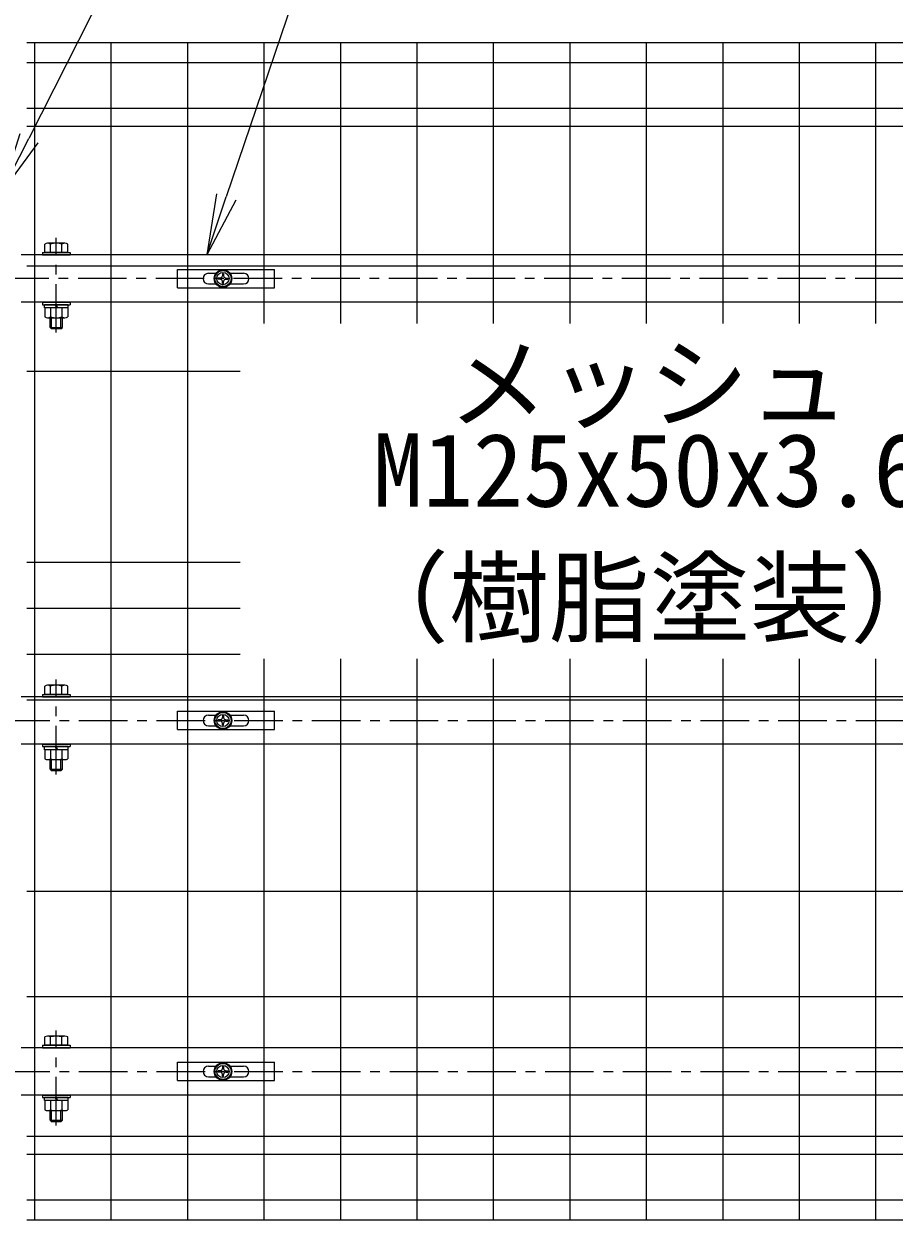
# Model space of a CAD drawing. Units: millimetres, scale not verified. Extents: x -4200 to 4200, y -2970 to 2970.
# Drawn here: x 317 to 886, y -192 to 590 of the extents above; entities that cross this region are included whole.
import ezdxf
from ezdxf.enums import TextEntityAlignment as Align

# ---------------------------------------------------------------- set-up
doc = ezdxf.new("R2010")
doc.units = ezdxf.units.MM
doc.header["$LTSCALE"] = 10
doc.linetypes.add('USER1', pattern=[50.8, 31.75, -6.35, 6.35, -6.35])
for name, color, linetype, lineweight in [('0-0_D-BMK', 2, 'USER1', 13), ('0-1_D-STR1', 1, 'Continuous', 25), ('0-4_D-STR-DIM', 7, 'Continuous', 13), ('0-6_Defpoints', 6, 'Continuous', 25), ('0-7_D-STR-TXT', 7, 'Continuous', 13), ('0-8_D-STR3', 3, 'Continuous', 13), ('0-D_D-STR2', 7, 'Continuous', 13)]:
    doc.layers.add(name, color=color, linetype=linetype, lineweight=lineweight)
doc.layers.add('0-5_0', color=7, linetype='Continuous')
doc.styles.add('ＭＳ ゴシック', font='')
doc.styles.get('ＭＳ ゴシック').set_extended_font_data('MS Gothic')

# ---------------------------------------------------------------- blocks, each defined once
blk = doc.blocks.new('U8')
at = {"layer": '0-0_D-BMK'}
for p, q in [((1022.3, 6104), (1022.3, 6724.9)), ((9102.3, 6457.5), (662.3, 6457.5)), ((1022.3, 3214), (1022.3, 3834.9)), ((662.3, 3567.5), (9102.3, 3567.5)), ((1022.3, 918.5), (1022.3, 1539.4)), ((662.3, 1272), (9102.3, 1272))]:
    blk.add_line(p, q, dxfattribs=at)
at = {"layer": '0-1_D-STR1'}
for p, q in [((8972.3, 6612.5), (792.3, 6612.5)), ((8972.3, 6302.5), (792.3, 6302.5)), ((8972.3, 3722.5), (792.3, 3722.5)), ((8972.3, 3412.5), (792.3, 3412.5)), ((8972.3, 1427), (792.3, 1427)), ((8972.3, 1117), (792.3, 1117))]:
    blk.add_line(p, q, dxfattribs=at)
at = {"layer": '0-6_Defpoints'}
for centre in [(2112.3, 6457.5), (2112.3, 3567.5), (2112.3, 1272)]:
    blk.add_circle(centre, 40, dxfattribs=at)
at = {"layer": '0-8_D-STR3'}
for p, q in [((947.3, 6628.5), (947.3, 6683)), ((1078.6, 6688.5), (966.1, 6688.5)), ((984.8, 6628.5), (984.8, 6683)), ((1059.8, 6628.5), (1059.8, 6683)), ((1097.3, 6628.5), (1097.3, 6683)), ((932.3, 6628.5), (932.3, 6612.5)), ((932.3, 6628.5), (1112.3, 6628.5)), ((932.3, 6612.5), (1112.3, 6612.5)), ((1097.3, 6628.5), (947.3, 6628.5)), ((1112.3, 6628.5), (1112.3, 6612.5)), ((932.3, 6302.5), (932.3, 6286.5)), ((932.3, 6302.5), (1112.3, 6302.5)), ((932.3, 6286.5), (1112.3, 6286.5)), ((947.3, 6266.5), (947.3, 6207)), ((984.8, 6266.5), (984.8, 6207)), ((1026.1, 6266.5), (1014.5, 6286.5)), ((1033, 6266.5), (1021.4, 6286.5)), ((1059.8, 6266.5), (1059.8, 6207)), ((1097.3, 6266.5), (1097.3, 6207)), ((1112.3, 6302.5), (1112.3, 6286.5)), ((966.1, 6201.5), (1078.6, 6201.5)), ((982.3, 6138.5), (982.3, 6201.5)), ((992.3, 6128.5), (992.3, 6201.5)), ((1052.3, 6128.5), (1052.3, 6201.5)), ((1062.3, 6138.5), (1062.3, 6201.5)), ((982.3, 6138.5), (992.3, 6128.5)), ((982.3, 6138.5), (1062.3, 6138.5)), ((1052.3, 6128.5), (992.3, 6128.5)), ((1052.3, 6128.5), (1062.3, 6138.5)), ((947.3, 3738.5), (947.3, 3793)), ((1078.6, 3798.5), (966.1, 3798.5)), ((984.8, 3738.5), (984.8, 3793)), ((1059.8, 3738.5), (1059.8, 3793)), ((1097.3, 3738.5), (1097.3, 3793)), ((932.3, 3738.5), (932.3, 3722.5)), ((932.3, 3738.5), (1112.3, 3738.5)), ((932.3, 3722.5), (1112.3, 3722.5)), ((1097.3, 3738.5), (947.3, 3738.5)), ((1112.3, 3738.5), (1112.3, 3722.5)), ((932.3, 3412.5), (932.3, 3396.5)), ((932.3, 3412.5), (1112.3, 3412.5)), ((932.3, 3396.5), (1112.3, 3396.5)), ((947.3, 3376.5), (947.3, 3317)), ((984.8, 3376.5), (984.8, 3317)), ((1026.1, 3376.5), (1014.5, 3396.5)), ((1033, 3376.5), (1021.5, 3396.5)), ((1059.8, 3376.5), (1059.8, 3317)), ((1097.3, 3376.5), (1097.3, 3317)), ((1112.3, 3412.5), (1112.3, 3396.5)), ((966.1, 3311.5), (1078.6, 3311.5)), ((982.3, 3248.5), (982.3, 3311.5)), ((992.3, 3238.5), (992.3, 3311.5)), ((1052.3, 3238.5), (1052.3, 3311.5)), ((1062.3, 3248.5), (1062.3, 3311.5)), ((982.3, 3248.5), (992.3, 3238.5)), ((982.3, 3248.5), (1062.3, 3248.5)), ((1052.3, 3238.5), (992.3, 3238.5)), ((1052.3, 3238.5), (1062.3, 3248.5)), ((947.3, 1443), (947.3, 1497.5)), ((1078.6, 1503), (966.1, 1503)), ((984.8, 1443), (984.8, 1497.5)), ((1059.8, 1443), (1059.8, 1497.5)), ((1097.3, 1443), (1097.3, 1497.5)), ((932.3, 1443), (932.3, 1427)), ((932.3, 1443), (1112.3, 1443)), ((932.3, 1427), (1112.3, 1427)), ((1097.3, 1443), (947.3, 1443)), ((1112.3, 1443), (1112.3, 1427)), ((932.3, 1117), (932.3, 1101)), ((932.3, 1117), (1112.3, 1117)), ((932.3, 1101), (1112.3, 1101)), ((1026.1, 1081), (1014.5, 1101)), ((1033, 1081), (1021.5, 1101)), ((1112.3, 1117), (1112.3, 1101)), ((947.3, 1081), (947.3, 1021.5)), ((984.8, 1081), (984.8, 1021.5)), ((1059.8, 1081), (1059.8, 1021.5)), ((1097.3, 1081), (1097.3, 1021.5)), ((966.1, 1016), (1078.6, 1016)), ((982.3, 953), (982.3, 1016)), ((982.3, 953), (992.3, 943)), ((982.3, 953), (1062.3, 953)), ((992.3, 943), (992.3, 1016)), ((1052.3, 943), (992.3, 943)), ((1052.3, 943), (1052.3, 1016)), ((1052.3, 943), (1062.3, 953)), ((1062.3, 953), (1062.3, 1016))]:
    blk.add_line(p, q, dxfattribs=at)
for points in [[(1099.3, 6266.5), (945.3, 6266.5), (945.3, 6286.5)], [(1099.3, 6266.5), (1099.3, 6286.5), (945.3, 6286.5)], [(1099.3, 3376.5), (945.3, 3376.5), (945.3, 3396.5)], [(1099.3, 3376.5), (1099.3, 3396.5), (945.3, 3396.5)], [(1099.3, 1081), (945.3, 1081), (945.3, 1101)], [(1099.3, 1081), (1099.3, 1101), (945.3, 1101)]]:
    blk.add_lwpolyline(points, dxfattribs=at)
for centre, radius, start, end in [((966.1, 6654), 34.5, 57.13278, 122.86722), ((1022.3, 6558.6), 129.9, 73.22135, 106.77865), ((1078.6, 6654), 34.5, 57.13278, 122.86722), ((966.1, 6236), 34.5, 237.13278, 302.86722), ((1022.3, 6331.4), 129.9, 253.22135, 286.77865), ((1078.6, 6236), 34.5, 237.13278, 302.86722), ((966.1, 3764), 34.5, 57.13278, 122.86722), ((1022.3, 3668.6), 129.9, 73.22135, 106.77865), ((1078.6, 3764), 34.5, 57.13278, 122.86722), ((966.1, 3346), 34.5, 237.13278, 302.86722), ((1022.3, 3441.4), 129.9, 253.22135, 286.77865), ((1078.6, 3346), 34.5, 237.13278, 302.86722), ((966.1, 1468.5), 34.5, 57.13278, 122.86722), ((1022.3, 1373.1), 129.9, 73.22135, 106.77865), ((1078.6, 1468.5), 34.5, 57.13278, 122.86722), ((966.1, 1050.5), 34.5, 237.13278, 302.86722), ((1022.3, 1145.9), 129.9, 253.22135, 286.77865), ((1078.6, 1050.5), 34.5, 237.13278, 302.86722)]:
    blk.add_arc(centre, radius, start, end, dxfattribs=at)
blk = doc.blocks.new('A$Cc5bff5c2')
at = {"layer": '0-8_D-STR3'}
for p, q in [((-297.7, 60), (337.3, 60)), ((-297.7, -60), (-297.7, 60)), ((-95.2, 35), (-45.6, 35)), ((-18.5, 4.2), (-31.5, 3.9)), ((-31.5, 3.9), (-31.5, -4)), ((-4, 31.5), (-4.2, 18.5)), ((-4, 31.5), (4, 31.5)), ((4, 31.5), (4.2, 18.5)), ((18.5, 4.2), (31.5, 3.9)), ((31.5, 3.9), (31.5, -4)), ((45.6, 35), (134.8, 35)), ((-95.2, -35), (-45.6, -35)), ((-18.5, -4.2), (-31.5, -4)), ((-4, -31.5), (-4.2, -18.5)), ((18.5, -4.2), (31.5, -4)), ((45.6, -35), (134.8, -35))]:
    blk.add_line(p, q, dxfattribs=at)
for points in [[(-297.7, -60), (337.3, -60), (337.3, 60)], [(-4, -31.5), (4, -31.5), (4.2, -18.5)]]:
    blk.add_lwpolyline(points, dxfattribs=at)
for radius in [57.5, 52.5]:
    blk.add_circle((0, 0), radius, dxfattribs=at)
for centre, radius, start, end in [((-95.2, 0), 35, 90, 270), ((-19.1, 19), 14.9, 270, 0), ((19.1, 19), 14.9, 180, 270), ((134.8, 0), 35, 270, 90), ((-19.1, -19), 14.9, 0, 90), ((19.1, -19), 14.9, 90, 180)]:
    blk.add_arc(centre, radius, start, end, dxfattribs=at)
blk = doc.blocks.new('_Open')
at = {"layer": '0-5_0'}
blk.add_line((-10, 1.667), (0, 0), dxfattribs=at)
blk.add_lwpolyline([(-10, -1.667), (0, 0), (-10, 0)], dxfattribs=at)

msp = doc.modelspace()

# ---------------------------------------------------------------- linework, layer by layer
at = {"layer": '0-7_D-STR-TXT'}
for points in [[(1004.09, 756.16), (441.91, 756.16), (319.81, 515.16)], [(1068.94, 651.16), (507.84, 651.16), (448.93, 476.83)]]:
    msp.add_lwpolyline(points, dxfattribs=at)
at = {"layer": '0-D_D-STR2'}
for p, q in [((1128.48, 577.68), (318.48, 577.68)), ((323.48, 577.68), (323.48, -192.32)), ((373.48, 577.68), (373.48, -192.32)), ((423.48, 577.68), (423.48, -192.32)), ((473.48, 577.68), (473.48, 394.05)), ((523.48, 577.68), (523.48, 394.05)), ((573.48, 577.68), (573.48, 394.05)), ((623.48, 577.68), (623.48, 394.05)), ((673.48, 577.68), (673.48, 394.05)), ((723.48, 577.68), (723.48, 394.05)), ((773.48, 577.68), (773.48, 394.05)), ((823.48, 577.68), (823.48, 394.05)), ((873.48, 577.68), (873.48, 394.05)), ((1128.48, 564.58), (318.48, 564.58)), ((1128.48, 534.78), (318.48, 534.78)), ((1128.48, 522.93), (318.48, 522.93)), ((1128.48, 431.68), (318.48, 431.68)), ((458.08, 362.68), (318.48, 362.68)), ((458.08, 237.68), (318.48, 237.68)), ((458.08, 207.68), (318.48, 207.68)), ((458.08, 177.68), (318.48, 177.68)), ((473.48, 174.66), (473.48, -192.32)), ((523.48, 174.66), (523.48, -192.32)), ((573.48, 174.66), (573.48, -192.32)), ((623.48, 174.66), (623.48, -192.32)), ((673.48, 174.66), (673.48, -192.32)), ((723.48, 174.66), (723.48, -192.32)), ((773.48, 174.66), (773.48, -192.32)), ((823.48, 174.66), (823.48, -192.32)), ((873.48, 174.66), (873.48, -192.32)), ((1128.48, 147.68), (318.48, 147.68)), ((1128.48, 22.68), (318.48, 22.68)), ((1128.48, -46.32), (318.48, -46.32)), ((1128.48, -137.56), (318.48, -137.56)), ((1128.48, -149.42), (318.48, -149.42)), ((1128.48, -179.22), (318.48, -179.22)), ((1128.48, -192.32), (318.48, -192.32))]:
    msp.add_line(p, q, dxfattribs=at)

# ---------------------------------------------------------------- block references
at = {"layer": '0-4_D-STR-DIM', "xscale": 0.1, "yscale": 0.1}
for p in [(446.76, 423.44), (446.76, 134.44), (446.76, -95.12)]:
    msp.add_blockref('A$Cc5bff5c2', p, dxfattribs=at)
at = {"layer": '0-5_0', "xscale": 0.1, "yscale": 0.1}
msp.add_blockref('U8', (235.51, -222.32), dxfattribs=at)
at = {"layer": '0-7_D-STR-TXT', "xscale": 4, "yscale": 4}
for p, rotation in [((301.74, 479.48), 243.13185), ((436.12, 438.94), 251.32741)]:
    msp.add_blockref('_Open', p, dxfattribs=dict(at, rotation=rotation))

# ---------------------------------------------------------------- texts
at = {"layer": '0-7_D-STR-TXT', "style": 'ＭＳ ゴシック'}
for s, p in [('メッシュ', (593.79, 316.23)), ('（樹脂塗装）', (528.81, 176.23))]:
    msp.add_text(s, height=48.09, dxfattribs=at).set_placement(p, align=Align.BOTTOM_LEFT)
at = {"layer": '0-D_D-STR2', "style": 'ＭＳ ゴシック'}
msp.add_text('M125x50x3.6', height=48.09, dxfattribs=at).set_placement((544.8, 259.79), align=Align.BOTTOM_LEFT)

doc.saveas('drawing.dxf')
